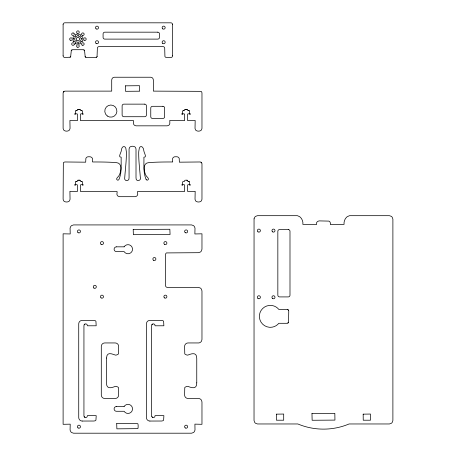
<?xml version="1.0" encoding="UTF-8"?>
<svg xmlns="http://www.w3.org/2000/svg" width="456" height="456" viewBox="0 0 456 456"><rect width="100%" height="100%" fill="white"/><g stroke="black" fill="none" stroke-linecap="round" stroke-linejoin="round"><path stroke-width="0.68" d="M71.301 50.508L70.657 56.709M63.43 91.924L63.11 92.853L63.11 128.438L63.595 129.835A3.078 3.078 0 0 0 64.319 130.559C65.641 131.351 67.528 131.351 68.845 130.559A3.078 3.078 0 0 0 69.574 129.829L70.053 128.438L69.905 120.475L77.423 120.623L77.406 113.989L75.685 113.681C75.565 115.499 73.558 113.658 75.474 113.459L75.485 111.002L75.987 110.683A2.012 2.012 0 0 1 76.34 110.643C77.805 111.27 77.013 109.491 77.936 109.377A2.012 2.012 0 0 1 78.289 109.343L79.6 109.343A2.012 2.012 0 0 1 79.954 109.383C80.877 109.491 80.085 111.27 81.55 110.643A2.012 2.012 0 0 1 81.903 110.683L82.405 111.002L82.416 113.459C84.189 113.624 82.428 115.522 82.205 113.681L80.484 113.989L80.467 120.623L133.192 120.623C134.366 120.048 132.645 123.696 133.887 124.625A3.078 3.078 0 0 0 134.617 125.354L136.008 125.833L167.249 125.833L168.646 125.354A3.078 3.078 0 0 0 169.375 124.625L169.843 123.473L169.792 120.424L184.6 120.623L184.595 114.028L182.862 113.681C182.924 115.146 180.975 114.245 182.206 113.681M97.042 56.709L97.362 48.313A1.733 1.733 0 0 1 99.1 46.58L162.969 46.58A1.733 1.733 0 0 1 164.707 48.313L164.935 56.567A2.006 2.006 0 0 0 165.653 57.285L170.783 57.513A1.773 1.773 0 0 0 172.607 55.78M84.257 324.661L83.938 325.59L83.938 415.843L84.257 416.773M151.951 324.661L151.631 325.59L151.631 415.843L151.951 416.773M288.523 322.346L288.751 311.146L288.426 310.217A2.035 2.035 0 0 0 287.799 309.635L278.844 309.413A10.972 10.972 0 0 0 270.345 305.383L269.228 305.435A10.972 10.972 0 0 0 259.424 315.238L259.435 317.473A10.972 10.972 0 0 0 269.239 327.271L270.351 327.317A10.972 10.972 0 0 0 278.833 323.298L287.012 323.298L287.941 322.973A2.035 2.035 0 0 0 288.523 322.346L288.426 322.489A2.035 2.035 0 0 1 287.799 323.07M71.786 50.023L72.715 49.704L83.129 49.704L84.058 50.023M63.093 55.78A1.767 1.767 0 0 0 64.906 57.496L70.173 57.194M85.671 57.194L86.6 57.513L95.629 57.513L96.558 57.194M63.914 91.439L64.849 91.12L111.709 91.12L111.709 79.84L112.199 78.443A3.089 3.089 0 0 1 112.923 77.719L114.313 77.235L150.765 77.235L152.161 77.714A3.078 3.078 0 0 1 152.885 78.443L153.364 79.84L153.364 91.12L201.016 91.348A2.035 2.035 0 0 1 201.643 91.924L201.968 92.853L201.968 128.438L201.484 129.835A3.078 3.078 0 0 1 200.76 130.559C199.437 131.351 197.551 131.351 196.228 130.559A3.078 3.078 0 0 1 195.504 129.829L195.025 128.438L195.174 120.475L187.644 120.623L187.661 113.989L189.382 113.681C189.536 115.51 191.486 113.698 189.593 113.459L189.582 111.002L189.08 110.683A2.012 2.012 0 0 0 188.727 110.643L187.826 110.574L187.131 109.377A2.012 2.012 0 0 0 186.778 109.343L185.467 109.343A2.012 2.012 0 0 0 185.113 109.383C184.161 109.474 185.011 111.281 183.517 110.643A2.012 2.012 0 0 0 183.164 110.683L182.662 111.002L182.651 113.459L182.018 113.738M84.748 324.17L85.677 323.851L86.537 324.125A2.023 2.023 0 0 1 87.181 324.803L87.37 325.795L96.176 325.783L95.937 321.315L95.298 320.688L93.97 320.408L82.205 320.38A3.466 3.466 0 0 0 78.728 323.851L78.734 417.576A3.466 3.466 0 0 0 82.205 421.053M152.435 324.17L153.364 323.851L154.225 324.125A2.023 2.023 0 0 1 154.875 324.803L155.057 325.795L163.864 325.783L163.624 321.315L162.991 320.688L161.663 320.408L149.893 320.38A3.466 3.466 0 0 0 146.422 323.851L146.422 417.576A3.466 3.466 0 0 0 149.893 421.053M201.643 162.775L201.968 163.71L201.968 199.289L201.484 200.686A3.078 3.078 0 0 1 200.76 201.41C199.437 202.202 197.551 202.202 196.228 201.415A3.078 3.078 0 0 1 195.504 200.686L195.025 199.289L195.174 191.326L187.644 191.48L187.661 184.84L189.382 184.537C189.633 186.39 191.355 184.48 189.593 184.315L189.582 181.858L189.08 181.534A2.012 2.012 0 0 0 188.727 181.499C187.262 182.121 188.054 180.342 187.131 180.234A2.012 2.012 0 0 0 186.778 180.2L185.467 180.2A2.012 2.012 0 0 0 185.113 180.234C184.184 180.342 184.976 182.121 183.517 181.499A2.012 2.012 0 0 0 183.164 181.534L182.662 181.858L182.651 184.315C180.741 184.498 182.731 186.373 182.862 184.537L184.583 184.84L184.6 191.48L137.957 191.48C136.737 190.876 138.516 194.552 137.267 195.476A3.078 3.078 0 0 1 136.538 196.205L135.141 196.684L119.523 196.684L118.127 196.205A3.078 3.078 0 0 1 117.397 195.476C116.143 194.507 117.933 191.081 116.707 191.434L80.467 191.48L80.484 184.84L82.205 184.537C82.439 186.361 84.195 184.498 82.416 184.315L82.405 181.858L81.903 181.534A2.012 2.012 0 0 0 81.55 181.499C80.085 182.121 80.877 180.342 79.954 180.234A2.012 2.012 0 0 0 79.6 180.2L78.289 180.2A2.012 2.012 0 0 0 77.936 180.234L77.241 181.425L76.34 181.499A2.012 2.012 0 0 0 75.987 181.534L75.485 181.858L75.474 184.315C73.462 184.629 75.616 186.299 75.685 184.537L77.406 184.84L77.423 191.48L69.905 191.326L70.053 199.289L69.574 200.686A3.084 3.084 0 0 1 68.845 201.41C67.528 202.202 65.641 202.202 64.319 201.415A3.078 3.078 0 0 1 63.595 200.686L63.11 199.289L63.338 162.923A2.035 2.035 0 0 1 63.92 162.296L64.849 161.971L85.688 162.182L85.876 158.414A2.776 2.776 0 0 1 87.028 157.109L87.256 156.995A2.491 2.491 0 0 1 88.282 156.767L90.259 156.778L91.411 157.246A3.078 3.078 0 0 1 92.135 157.975C93.389 158.984 91.696 162.507 92.83 161.971C100.656 161.977 108.511 162.005 116.314 162.621C122.487 163.003 121.205 170.795 119.483 174.739A9.029 9.029 0 0 1 118.628 176.147C117.87 177.173 115.431 178.951 117.317 180.046A1.425 1.425 0 0 0 118.138 180.097A1.362 1.362 0 0 0 118.891 179.618C122.008 172.596 120.965 164.644 121.171 157.2C117.483 157.611 121.518 151.985 121.404 150.241C121.701 145.401 126.181 145.111 126.152 150.44A24.504 24.504 0 0 1 126.38 152.241C126.494 160.637 125.349 169.016 124.744 177.384C123.485 181.562 129.76 181.784 129.065 177.595L129.065 148.952L129.55 147.562A3.078 3.078 0 0 1 130.273 146.832C131.596 146.04 133.483 146.04 134.805 146.832A3.078 3.078 0 0 1 135.529 147.562L136.008 148.952L136.008 177.595C135.506 182.337 142.027 181.026 140.277 176.785C139.684 168.612 138.578 160.438 138.698 152.241A24.504 24.504 0 0 1 138.926 150.44C139.086 144.523 143.572 145.891 143.822 150.691C143.743 152.35 147.487 157.69 143.908 157.2C144.113 164.644 143.064 172.596 146.182 179.618M116.485 246.833L124.112 246.833M116.485 406.507L124.112 406.507M82.205 421.048L93.97 421.025L95.298 420.74L95.937 420.118L96.21 415.667L87.37 415.633L87.181 416.63A2.023 2.023 0 0 1 86.537 417.303L85.677 417.576L84.748 417.257M149.893 421.048L161.663 421.025L162.991 420.74L163.624 420.118L163.886 415.655L155.057 415.633L154.875 416.63A2.023 2.023 0 0 1 154.225 417.303L153.364 417.576L152.435 417.257M201.159 162.29L200.23 161.971L179.356 162.182L179.225 158.471A2.764 2.764 0 0 0 177.994 157.081L177.777 156.978A2.502 2.502 0 0 0 177.07 156.784L177.008 156.778A2.086 2.086 0 0 0 176.797 156.761L175.064 156.767A2.719 2.719 0 0 0 174.79 156.784A2.502 2.502 0 0 0 174.084 156.978L173.867 157.081A2.764 2.764 0 0 0 172.636 158.471L172.67 162.005L172.248 161.971C164.416 161.977 156.568 162.005 148.764 162.621C142.591 163.003 143.874 170.795 145.595 174.739A9.029 9.029 0 0 0 146.45 176.147C147.202 177.173 149.648 178.951 147.761 180.046A1.425 1.425 0 0 1 146.154 179.601M287.799 309.641L287.941 309.732A2.035 2.035 0 0 1 288.523 310.359M84.542 50.508L85.186 56.709M172.585 24.538L172.585 55.78M63.11 24.538L63.11 55.78M84.89 417.354A2.035 2.035 0 0 1 84.172 416.636M84.166 324.803A2.035 2.035 0 0 1 84.884 324.085M152.578 417.354A2.035 2.035 0 0 1 151.859 416.636M151.859 324.803A2.035 2.035 0 0 1 152.578 324.085M116.474 406.524A2.377 2.377 0 0 0 114.103 408.907A2.377 2.377 0 0 0 116.485 411.283L124.112 411.283A4.554 4.554 0 0 0 130.94 412.361A4.554 4.554 0 0 0 130.94 405.43A4.554 4.554 0 0 0 124.1 406.524M116.474 246.85A2.377 2.377 0 0 0 114.103 249.232A2.377 2.377 0 0 0 116.485 251.604L124.112 251.604A4.554 4.554 0 0 0 130.94 252.681A4.554 4.554 0 0 0 130.94 245.755A4.554 4.554 0 0 0 124.1 246.85M201.016 162.199A2.035 2.035 0 0 1 201.734 162.917M77.856 180.251A1.961 1.961 0 0 1 78.289 180.2M75.907 181.551A1.961 1.961 0 0 1 76.34 181.499M79.6 180.2A1.961 1.961 0 0 1 80.034 180.251M81.55 181.499A1.961 1.961 0 0 1 81.983 181.551M186.778 180.2A1.961 1.961 0 0 1 187.211 180.251M188.727 181.499A1.961 1.961 0 0 1 189.16 181.551M63.338 92.066A2.035 2.035 0 0 1 64.057 91.348M185.033 109.4A1.961 1.961 0 0 1 185.467 109.343M183.084 110.7A1.961 1.961 0 0 1 183.517 110.648M77.856 109.4A1.961 1.961 0 0 1 78.289 109.343M75.907 110.7A1.961 1.961 0 0 1 76.34 110.648M172.607 24.533A1.773 1.773 0 0 0 170.783 22.823L64.906 22.8A1.767 1.767 0 0 0 63.093 24.533M97.134 56.567A2.035 2.035 0 0 1 96.415 57.285M85.814 57.285A2.041 2.041 0 0 1 85.095 56.567M83.915 49.932A2.035 2.035 0 0 1 84.634 50.65M71.21 50.65A2.035 2.035 0 0 1 71.928 49.932M70.754 56.567A2.035 2.035 0 0 1 70.036 57.285M79.6 109.343A1.961 1.961 0 0 1 80.034 109.4M81.55 110.648A1.961 1.961 0 0 1 81.983 110.7M186.778 109.343A1.961 1.961 0 0 1 187.211 109.4M188.727 110.648A1.961 1.961 0 0 1 189.16 110.7M106.522 358.034L106.504 382.863C106.322 389.589 111.498 387.925 115.408 386.329A4.024 4.024 0 0 1 116.867 386.563L118.178 387.241A1.431 1.431 0 0 1 118.497 387.64L118.651 395.016A3.466 3.466 0 0 1 115.18 398.487L104.766 398.487A3.466 3.466 0 0 1 101.295 395.016L101.295 346.417A3.466 3.466 0 0 1 104.766 342.94L115.18 342.946A3.466 3.466 0 0 1 118.657 346.417L118.497 353.793A1.431 1.431 0 0 1 118.178 354.192L116.867 354.871A4.024 4.024 0 0 1 115.408 355.104C111.709 353.782 106.732 351.559 106.522 358.034M196.758 382.863C196.941 389.589 191.759 387.925 187.855 386.329A4.024 4.024 0 0 0 186.396 386.563L185.085 387.241A1.431 1.431 0 0 0 184.765 387.64L184.606 395.016A3.466 3.466 0 0 0 188.083 398.487L198.497 398.487A3.22 3.22 0 0 1 199.528 398.658L200.435 399.125A3.768 3.768 0 0 1 201.546 400.385L201.968 401.958L201.968 424.308L194.906 424.131L195.003 430.054L194.381 431.593A4.104 4.104 0 0 1 193.412 432.562L191.554 433.2L73.524 433.2L71.666 432.562A4.104 4.104 0 0 1 70.697 431.587L70.076 430.054L70.213 424.16L63.11 424.308L63.11 233.808L70.213 233.962L70.076 228.068L70.697 226.529A4.104 4.104 0 0 1 71.666 225.56L73.524 224.922L191.554 224.922L193.412 225.56A4.104 4.104 0 0 1 194.381 226.529L195.003 228.068L194.872 233.962L201.968 233.808L201.968 249.221L201.324 251.079A4.11 4.11 0 0 1 200.355 252.048L198.497 252.692L166.474 252.92A2.075 2.075 0 0 0 165.841 253.496L165.517 254.425L165.517 285.667L165.841 286.596A2.098 2.098 0 0 0 166.332 287.08L167.249 287.405L198.474 287.405L200.355 288.044A4.093 4.093 0 0 1 201.324 289.013L201.968 290.877L201.968 339.475L201.546 341.048A3.768 3.768 0 0 1 200.435 342.302L199.528 342.775A3.22 3.22 0 0 1 198.497 342.946L188.077 342.946A3.466 3.466 0 0 0 184.606 346.417L184.765 353.793A1.431 1.431 0 0 0 185.085 354.192L186.396 354.871A4.024 4.024 0 0 0 187.855 355.104C191.759 353.508 196.941 351.844 196.758 358.564L196.758 382.863M254.055 218.829L254.032 420.495L254.676 422.353A4.104 4.104 0 0 0 255.645 423.322L257.503 423.966L297.859 423.966C314.133 430.829 332.794 430.852 349.062 423.966L389.418 423.966L391.276 423.322A4.104 4.104 0 0 0 392.245 422.353L392.89 420.495L392.89 219.154L392.245 217.295A4.104 4.104 0 0 0 391.276 216.326L389.418 215.682L349.495 215.682C344.878 216.657 343.647 222.043 344.075 224.363L330.406 224.574L330.406 223.497A2.89 2.89 0 0 0 330.315 222.773L329.905 221.895A2.343 2.343 0 0 0 328.941 221.114L319.12 220.892L317.724 221.371A3.078 3.078 0 0 0 317 222.1C315.979 222.596 317.222 224.922 316.304 224.363L302.847 224.363C303.36 221.833 301.918 216.691 297.426 215.682L257.503 215.682L255.645 216.326A4.104 4.104 0 0 0 254.676 217.295L254.055 218.829M125.389 85.87L125.514 91.314L139.678 91.2L139.525 85.705L125.4 85.831M133.198 229.436L133.363 234.675L170.071 234.509L169.854 229.271L133.198 229.436M116.707 423.613L116.873 428.845L137.535 428.64C138.385 429.957 138.367 422.524 137.535 423.652L116.719 423.573M276.393 414.156L276.45 420.21L283.695 420.21L283.695 414.048L276.393 414.156M311.972 413.507L312.138 420.267L334.949 420.101L334.829 413.353L311.972 413.507M363.175 414.156L363.232 420.21L370.477 420.21L370.477 414.048L363.175 414.156M157.759 32.171L104.823 32.171A1.738 1.738 0 0 0 103.084 33.909L103.084 37.381A1.738 1.738 0 0 0 104.823 39.113L157.759 39.113A1.738 1.738 0 0 0 159.497 37.381L159.497 33.909A1.738 1.738 0 0 0 157.759 32.171M144.689 104.139L123.861 104.139A1.738 1.738 0 0 0 122.122 105.872L122.122 114.986A1.738 1.738 0 0 0 123.861 116.719L144.689 116.719A1.738 1.738 0 0 0 146.422 114.986L146.422 105.872A1.738 1.738 0 0 0 144.689 104.139M162.912 106.305L152.498 106.305A1.738 1.738 0 0 0 150.765 108.043L150.765 116.719A1.738 1.738 0 0 0 152.498 118.457L162.912 118.457A1.738 1.738 0 0 0 164.65 116.719L164.65 108.043A1.738 1.738 0 0 0 162.912 106.305M288.255 229.567L279.579 229.567A1.733 1.733 0 0 0 277.841 231.306L277.841 295.18A1.733 1.733 0 0 0 279.579 296.913L288.255 296.913A1.733 1.733 0 0 0 289.993 295.18L289.993 231.306A1.733 1.733 0 0 0 288.255 229.567M93.913 288.049A1.516 1.516 0 0 0 96.307 286.978A1.516 1.516 0 0 0 94.181 285.439A1.516 1.516 0 0 0 93.913 288.049M78.061 232.657A1.516 1.516 0 0 0 80.461 231.585A1.516 1.516 0 0 0 78.329 230.046A1.516 1.516 0 0 0 78.061 232.657M153.495 260.251A1.516 1.516 0 0 0 155.889 259.179A1.516 1.516 0 0 0 153.763 257.64A1.516 1.516 0 0 0 153.495 260.251M101.078 244.319A1.516 1.516 0 0 0 103.478 243.242A1.516 1.516 0 0 0 101.346 241.703A1.516 1.516 0 0 0 101.078 244.319M101.078 297.893A1.516 1.516 0 0 0 103.478 296.816A1.516 1.516 0 0 0 101.346 295.277A1.516 1.516 0 0 0 101.078 297.893M164.496 297.893A1.516 1.516 0 0 0 166.89 296.816A1.516 1.516 0 0 0 164.764 295.277A1.516 1.516 0 0 0 164.496 297.893M164.496 244.319A1.516 1.516 0 0 0 166.89 243.242A1.516 1.516 0 0 0 164.764 241.703A1.516 1.516 0 0 0 164.496 244.319M185.239 232.657A1.516 1.516 0 0 0 187.638 231.585A1.516 1.516 0 0 0 185.506 230.046A1.516 1.516 0 0 0 185.239 232.657M185.239 427.922A1.516 1.516 0 0 0 187.638 426.844A1.516 1.516 0 0 0 185.506 425.305A1.516 1.516 0 0 0 185.239 427.922M78.061 427.922A1.516 1.516 0 0 0 80.461 426.844A1.516 1.516 0 0 0 78.329 425.305A1.516 1.516 0 0 0 78.061 427.922M107.291 116.006A6.071 6.071 0 0 0 116.884 111.703A6.071 6.071 0 0 0 108.363 105.547A6.071 6.071 0 0 0 107.291 116.006M162.775 43.468A1.516 1.516 0 0 0 165.169 42.391A1.516 1.516 0 0 0 163.037 40.852A1.516 1.516 0 0 0 162.775 43.468M82.188 35.329A1.3 1.3 0 0 0 84.138 34.2A1.3 1.3 0 0 0 82.188 33.077A1.3 1.3 0 0 0 82.188 35.329M73.935 33.282A1.294 1.294 0 0 0 73.017 32.906A1.3 1.3 0 0 0 71.752 34.531A1.3 1.3 0 0 0 73.655 35.334A1.3 1.3 0 0 0 73.929 33.282M82.188 45.155A1.3 1.3 0 0 0 84.138 44.027A1.3 1.3 0 0 0 82.188 42.904A1.3 1.3 0 0 0 82.188 45.155M78.951 43.861A1.083 1.083 0 0 0 80.587 42.932A1.083 1.083 0 0 0 78.968 41.98A1.083 1.083 0 0 0 78.951 43.861M96.13 28.882A1.516 1.516 0 0 0 98.524 27.805A1.516 1.516 0 0 0 96.393 26.266A1.516 1.516 0 0 0 96.13 28.882M81.185 38.475A1.083 1.083 0 0 0 82.815 37.546A1.083 1.083 0 0 0 81.196 36.594A1.083 1.083 0 0 0 81.185 38.475M78.877 36.189A1.083 1.083 0 0 0 80.581 35.403A1.083 1.083 0 0 0 79.048 34.32A1.083 1.083 0 0 0 78.877 36.189M96.13 43.468A1.516 1.516 0 0 0 98.524 42.391A1.516 1.516 0 0 0 96.393 40.852A1.516 1.516 0 0 0 96.13 43.468M162.775 28.882A1.516 1.516 0 0 0 165.169 27.805A1.516 1.516 0 0 0 163.037 26.266A1.516 1.516 0 0 0 162.775 28.882M84.103 40.168A1.3 1.3 0 0 0 86.161 39.25A1.3 1.3 0 0 0 84.331 37.928A1.3 1.3 0 0 0 84.103 40.168M70.218 40.168A1.3 1.3 0 0 0 72.276 39.25A1.3 1.3 0 0 0 70.446 37.928A1.3 1.3 0 0 0 70.218 40.168M74.265 44.374A1.3 1.3 0 0 0 73.023 42.727A1.311 1.311 0 0 0 72.088 43.109A1.3 1.3 0 0 0 72.356 45.155A1.3 1.3 0 0 0 74.265 44.374M77.161 47.111A1.3 1.3 0 0 0 79.219 46.193A1.3 1.3 0 0 0 77.389 44.87A1.3 1.3 0 0 0 77.161 47.111M77.161 33.225A1.3 1.3 0 0 0 79.219 32.308A1.3 1.3 0 0 0 77.389 30.985A1.3 1.3 0 0 0 77.161 33.225M76.91 40.521A1.733 1.733 0 0 0 79.652 39.29A1.733 1.733 0 0 0 77.212 37.534A1.733 1.733 0 0 0 76.91 40.521M75.799 36.241A1.083 1.083 0 0 0 77.429 35.317A1.083 1.083 0 0 0 75.81 34.365A1.083 1.083 0 0 0 75.799 36.241M73.49 38.424A1.083 1.083 0 0 0 75.194 37.637A1.083 1.083 0 0 0 73.661 36.554A1.083 1.083 0 0 0 73.49 38.424M73.57 41.627A1.083 1.083 0 0 0 75.2 40.698A1.083 1.083 0 0 0 73.581 39.752A1.083 1.083 0 0 0 73.57 41.627M75.719 43.81A1.083 1.083 0 0 0 77.423 43.024A1.083 1.083 0 0 0 75.89 41.941A1.083 1.083 0 0 0 75.719 43.81M81.105 41.576A1.083 1.083 0 0 0 82.81 40.789A1.083 1.083 0 0 0 81.276 39.706A1.083 1.083 0 0 0 81.105 41.576M257.999 298.486A1.516 1.516 0 0 0 260.393 297.409A1.516 1.516 0 0 0 258.267 295.87A1.516 1.516 0 0 0 257.999 298.486M257.999 231.842A1.516 1.516 0 0 0 260.393 230.764A1.516 1.516 0 0 0 258.267 229.225A1.516 1.516 0 0 0 257.999 231.842M272.585 231.842A1.516 1.516 0 0 0 274.985 230.764A1.516 1.516 0 0 0 272.853 229.225A1.516 1.516 0 0 0 272.585 231.842M272.58 298.486A1.516 1.516 0 0 0 274.979 297.409A1.516 1.516 0 0 0 272.848 295.87A1.516 1.516 0 0 0 272.58 298.486"/></g></svg>
